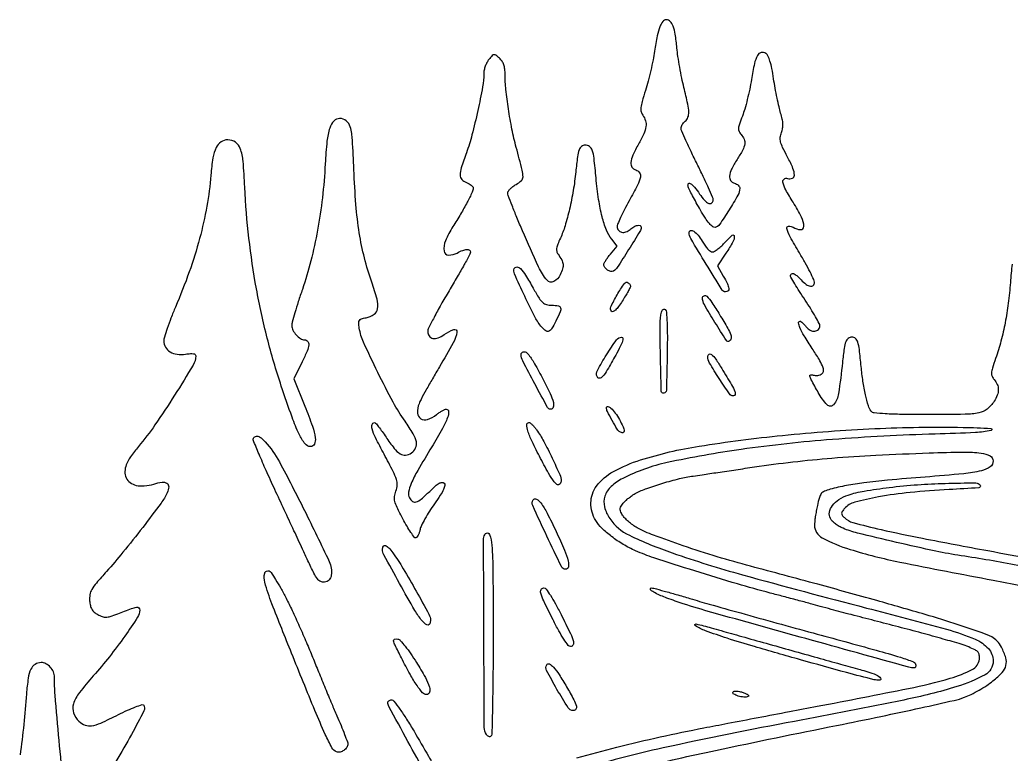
# Model space of a CAD drawing. Extents: x 118 to 878, y 130 to 959.
# Drawn here: x 161 to 532.8, y 668.7 to 944 of the extents above; entities that cross this region are included whole.
import ezdxf

# ---------------------------------------------------------------- set-up
doc = ezdxf.new("R2010")
doc.units = 0

msp = doc.modelspace()

# ---------------------------------------------------------------- linework, layer by layer
for points in [[(533.07908, 852.370313, 0.004827), (532.752295, 849.074472, 0.003804), (532.460088, 845.5, -0.013464), (531.672649, 837.721304, -0.015976), (530.497917, 830.430958, -0.016774), (528.923988, 823.562265, -0.018594), (526.93805, 817.04979, 0.007464), (525.715103, 813.33758, 0.059008), (525.381816, 811.560879, 0.123063), (525.602135, 810.331585, 0.078492), (526.400846, 809.109564, -0.084988), (527.536585, 807.321939, -0.100896), (527.924095, 805.36322, -0.090288), (527.524891, 803.240394, -0.055422), (526.353696, 800.972506, -0.076171), (523.702315, 798.065737, -0.121171), (520.669325, 796.6449, -0.045788), (515.499243, 796.097835, -0.003477), (501.431315, 796, -0.003056), (491.619452, 796.059974, -0.011693), (485.510582, 796.277594, -0.011628), (481.411381, 796.615508, -0.203053), (480.266774, 797.25, -0.094242), (479.221113, 799.278075, -0.016804), (478.142528, 803.424087, -0.017396), (477.188027, 808.493308, -0.013983), (476.505255, 814, 0.005438), (475.825458, 820.372723, 0.046871), (475.227463, 823.167102, 0.135239), (474.369201, 824.49632, 0.184194), (473.048336, 825, 0.162085), (471.67056, 824.541316, 0.143493), (470.760694, 823.326906, 0.0559), (470.132169, 820.826641, 0.007732), (469.494575, 815.5, -0.011565), (468.013055, 803.878427, -0.133025), (466.175441, 799.701077, -0.455758), (463.778416, 799.61328, -0.061413), (460.408929, 804.239751, -0.002325), (457.759254, 809.065248, -0.065002), (457.244561, 810.401431, -0.464029), (457.587032, 810.870095, -0.081831), (458.829352, 810.754877, 0.066483), (459.731803, 810.643304, 0.06149), (460.657247, 810.76673, 0.06446), (461.481923, 811.100094, 0.091549), (462.087704, 811.605677, 0.20596), (462.408185, 812.693569, 0.071828), (461.974326, 814.303958, 0.036094), (460.70977, 816.740488, 0.007514), (458.124472, 820.810406, -0.008103), (455.118336, 825.555163, -0.032464), (453.520772, 828.596817, -0.074645), (453.030804, 830.369215, -0.450023), (453.589707, 831, -0.16993), (453.911848, 830.887262, -0.018198), (454.521583, 830.363515, -0.020755), (455.218928, 829.663124, -0.015265), (455.93395, 828.833241, 0.105114), (457.440766, 827.613042, 0.140107), (459.16086, 827.277201, 0.186618), (460.470516, 827.917242, 0.189012), (461, 829.267868, 0.123974), (460.785397, 830.120083, 0.006247), (459.384375, 832.649224, 0.009702), (457.607066, 835.629273, 0.006847), (455.5, 838.910313, -0.004589), (453.392381, 842.159849, -0.006856), (451.615625, 845.041653, -0.003281), (450.161477, 847.510893, -0.132177), (450, 848.11106, -0.248056), (450.352663, 848.778172, -0.250312), (451.100062, 848.858947, -0.084257), (452.356429, 848.086924, -0.024376), (454, 846.5, 0.042274), (455.880152, 844.810264, 0.116793), (457.498517, 844.097079, 0.253556), (458.544597, 844.4369, 0.192334), (459, 845.576992, 0.11227), (458.77052, 846.586107, 0.006382), (457.343412, 849.466746, 0.009507), (455.520893, 852.869267, 0.006816), (453.360551, 856.604209, -0.008888), (449.873917, 862.69016, -0.066271), (448.671347, 865.789464, -0.465598), (449.301633, 866.647204, -0.157234), (451.03191, 866.212145, 0.127054), (453.790783, 865.342093, 0.430751), (455.009928, 866.502516, 0.116438), (454.165301, 870.026773, 0.024066), (451, 875.617427, -0.013753), (448.237222, 880.270682, -0.069736), (447.15173, 883.07727, -0.290867), (447.572756, 884.28159, -0.248881), (448.915843, 884.52671, 0.169461), (450.695477, 884.577266, 0.311998), (451.479612, 885.718998, 0.101552), (450.939015, 888.313048, 0.020711), (448.891365, 892.559743, -0.009995), (447.052207, 896.17398, -0.051644), (446.28918, 898.280441, -0.087381), (446.172356, 899.946283, -0.064243), (446.599873, 901.7509, 0.046626), (447.043036, 903.366359, 0.053335), (447.151803, 904.963742, 0.044398), (446.920265, 906.772449, 0.020664), (446.317653, 909.061846, -0.017981), (445.706077, 911.33567, -0.006165), (444.980051, 914.669008, -0.006118), (444.268788, 918.369519, -0.007038), (443.683139, 921.917758, 0.010901), (443.01594, 925.774411, 0.027122), (442.315173, 928.549661, 0.035969), (441.566554, 930.460061, 0.141602), (440.735126, 931.395281, 0.200519), (438.98887, 931.689572, 0.213235), (437.611239, 930.644443, 0.073402), (436.500517, 927.648837, 0.012437), (435.383863, 921.637226, -0.011867), (434.712323, 917.998829, -0.00941), (433.820078, 914.101686, -0.009535), (432.855172, 910.517253, -0.023363), (431.973774, 907.933464, 0.009464), (430.831277, 904.865979, 0.066011), (430.505156, 903.303593, 0.127445), (430.708921, 902.181109, 0.075761), (431.463141, 901.040728, -0.084829), (432.608834, 899.23869, -0.138832), (432.826016, 897.454912, -0.084569), (432.073682, 895.210862, -0.018241), (430, 891.661052, 0.024599), (427.906537, 887.970474, 0.08912), (427.14019, 885.393277, 0.181769), (427.566957, 883.710352, 0.178628), (429, 882.710251, -0.059503), (429.763277, 882.410118, -0.065673), (430.40675, 881.946186, -0.074698), (430.83865, 881.396359, -0.133611), (430.980424, 880.84362, -0.125098), (430.291665, 878.290221, -0.012158), (426.991565, 872.743245, -0.00963), (423.39602, 867.258401, -0.197775), (421.77629, 866.195434, -0.219837), (420.831997, 866.429059, -0.047334), (419.59093, 867.632301, -0.033451), (418.083095, 869.660032, -0.012478), (416.23449, 872.691725, -0.004023), (414.684745, 875.432848, -0.004821), (413.271718, 878.038678, -0.004163), (412.121422, 880.254077, -0.031637), (411.655665, 881.33356, -0.188987), (411.688808, 882.457117, -0.45983), (412.38006, 882.675302, -0.080684), (414.031402, 881.234902, -0.02794), (415.917542, 878.683749, 0.038888), (417.712793, 876.363456, 0.107571), (419.383891, 875.169854, 0.29071), (420.481845, 875.346939, 0.214466), (421, 876.499389, 0.101627), (420.792686, 877.508824, 0.00383), (419.2375, 881.059979, 0.00677), (417.298817, 885.243193, 0.004699), (415, 889.919277, -0.004569), (412.70114, 894.592391, -0.006609), (410.7625, 898.766319, -0.003663), (409.203269, 902.312274, -0.102089), (409, 903.297443, -0.082918), (409.108311, 903.946071, -0.043974), (409.440625, 904.692607, -0.042189), (409.926041, 905.415984, -0.050723), (410.5, 906, 0.125976), (411.557365, 907.458027, 0.103577), (411.884361, 909.358503, 0.045303), (411.493957, 912.426491, 0.006451), (410.045408, 918.61262, -0.010234), (409.247076, 922.142006, -0.0067), (408.465087, 926.239332, -0.00674), (407.810257, 930.253479, -0.012831), (407.410338, 933.5, 0.013661), (406.773914, 938.596711, 0.052468), (405.964762, 941.683224, 0.101955), (404.885695, 943.387517, 0.203531), (403.443377, 944, 0.22885), (402.10575, 943.353931, 0.078751), (401.021083, 941.431601, 0.041446), (400.057075, 937.997772, 0.01043), (399.073441, 932.267209, -0.013161), (398.486784, 928.957912, -0.00734), (397.607711, 924.960267, -0.007317), (396.599316, 920.940156, -0.011772), (395.609734, 917.549197, 0.007392), (394.349249, 913.366527, 0.04196), (393.901139, 911.086299, 0.083863), (393.988546, 909.55879, 0.106523), (394.584564, 908.281988, -0.091271), (395.638666, 906.19107, -0.107614), (395.794522, 903.984297, -0.071408), (394.987704, 901.24532, -0.021194), (393, 897.346005, 0.020841), (390.892422, 893.218741, 0.081944), (390.14141, 890.472387, 0.174199), (390.57038, 888.730988, 0.18418), (392, 887.710251, -0.186049), (393.41321, 886.693497, -0.200489), (393.722002, 885.029658, -0.064981), (392.667602, 882.067865, -0.008365), (389.5, 876.107995, 0.007319), (387.776346, 872.881237, 0.009939), (386.321875, 869.916551, 0.007198), (385.197541, 867.411153, 0.102212), (385, 866.454914, 0.17071), (385.469808, 865.118972, 0.170837), (386.672261, 864.371662, 0.13706), (388.304868, 864.461152, 0.102452), (389.865986, 865.378719, -0.050879), (391.270707, 866.411324, -0.083992), (392.643337, 866.935262, -0.156043), (393.596526, 866.827531, -0.295328), (394, 866.204015, -0.138436), (393.571033, 864.68437, -0.00279), (389.318282, 857.837782, -0.003299), (385.035956, 851.1273, -0.111093), (383.687891, 849.807202, -0.1917), (382.646126, 849.623189, -0.09451), (381.383335, 850.145857, -0.090695), (380.358948, 851.122977, -0.158332), (380, 852.228089, -0.124403), (380.138555, 852.776349, -0.01725), (380.736231, 853.797435, -0.018879), (381.546625, 854.977381, -0.014985), (382.50632, 856.18988), (385.01264, 859.168472), (382.988444, 861.741821, -0.071838), (381.001357, 865.187623, -0.032226), (379.376921, 870.168981, -0.025902), (378.074762, 876.625641, -0.013816), (377.102713, 884.715472, 0.005108), (376.345889, 892.097313, 0.05238), (375.685725, 895.090947, 0.159316), (374.661665, 896.47302, 0.155518), (373.008371, 897, 0.169027), (371.64854, 896.526784, 0.141502), (370.756459, 895.276895, 0.052683), (370.139043, 892.680647, 0.0068), (369.485146, 887, -0.016485), (368.550891, 880.068279, -0.015335), (367.144173, 873.042401, -0.015965), (365.465129, 866.735831, -0.036215), (363.706712, 862.127586, 0.015572), (362.720502, 859.832083, 0.057806), (362.317619, 858.31245, 0.093942), (362.367991, 857.159515, 0.098795), (362.838696, 856.127586, -0.031182), (364.204439, 853.961522, -0.098935), (364.713118, 852.334326, -0.102822), (364.547788, 850.672593, -0.035234), (363.658047, 848.409106, -0.160965), (361.226672, 845.872209, -0.35066), (358.743745, 846.342216, -0.069589), (355.539925, 851.338026, -0.006314), (349.503851, 864.903514, -0.003725), (347.395457, 869.910219, -0.005433), (345.618614, 874.355506, -0.002816), (344.178822, 878.13741, -0.090914), (344.006323, 879.102881, -0.153096), (344.215385, 879.759241, -0.041238), (344.923393, 880.609058, -0.037742), (345.929799, 881.488724, -0.031356), (347.119386, 882.268379, 0.061423), (349.08364, 883.731345, 0.203758), (349.706453, 885.180415, 0.063653), (349.408312, 887.587822, 0.002546), (347.173757, 896.144516, -0.015533), (345.57473, 902.990096, -0.011638), (344.225646, 910.614355, -0.011794), (343.291175, 917.85948, -0.026177), (343, 923.417372, 0.028138), (342.882437, 925.50478, 0.053781), (342.51644, 927.141625, 0.064144), (341.869082, 928.462979, 0.062975), (340.904612, 929.586325, 0.019299), (339.535367, 930.732549, 0.19539), (338.834108, 930.928486, 0.180109), (338.16425, 930.588342, 0.015972), (336.904612, 929.130528, 0.051306), (336.17502, 928.012391, 0.033179), (335.55948, 926.593359, 0.03323), (335.138474, 925.109789, 0.052567), (335, 923.7963, -0.045591), (334.550086, 918.872347, -0.008517), (332.753373, 909.975637, -0.009678), (330.559579, 900.839512, -0.022798), (328.484393, 894.145345, 0.009883), (326.57931, 888.517978, 0.077169), (326.159865, 885.791265, 0.186543), (326.792209, 884.162134, 0.117633), (328.5, 883, -0.034759), (329.456916, 882.557879, -0.044056), (330.265625, 882.015988, -0.050363), (330.829111, 881.45961, -0.174516), (331, 880.984913, -0.110631), (330.637133, 879.364999, -0.009867), (328.77029, 875.601425, -0.012548), (326.326103, 871.183143, -0.009676), (323.448551, 866.487026, 0.040228), (320.598173, 861.126106, 0.143077), (320.121825, 857.305666, 0.355525), (321.802329, 855.809488, 0.138376), (325.050384, 856.572549, -0.029711), (327.089448, 857.548359, -0.080106), (328.649637, 857.908851, -0.166759), (329.603457, 857.651766, -0.249237), (330, 856.905669, -0.124919), (329.805755, 856.140318, -0.002012), (327.65, 852.204757, -0.005133), (325.065973, 847.643269, -0.003366), (322, 842.439284, 0.005902), (318.935052, 837.176174, 0.00843), (316.35, 832.429324, 0.005131), (314.296063, 828.401384, 0.115837), (314, 827.140603, 0.154524), (314.533306, 825.456173, 0.194258), (315.896499, 824.575058, 0.1372), (317.910201, 824.741812, 0.070446), (320.154904, 825.956404, -0.07153), (323.743635, 827.888247, -0.568526), (324.914638, 826.935663, -0.089666), (323.537947, 822.848178, -0.008961), (318.3773, 813.869269, 0.003723), (315.7652, 809.43275, 0.004566), (313.394261, 805.248701, 0.00382), (311.46206, 801.701487, 0.032564), (310.713724, 800.052524, 0.096475), (310.122094, 796.576093, 0.253631), (311.3395, 794.452676, 0.226452), (313.939594, 794.170652, 0.082479), (317.272871, 796, -0.019049), (318.326419, 796.765618, -0.021832), (319.389428, 797.4125, -0.021604), (320.328563, 797.877579, -0.104532), (320.907729, 798, -0.407297), (321.807415, 797.121364, -0.098186), (321.413304, 794.853625, -0.036318), (319.473881, 790.738515, -0.007609), (315.456835, 783.854796, 0.005025), (310.249405, 775.036202, 0.027982), (307.774021, 770.13163, 0.055807), (306.791749, 766.95575, 0.17162), (307.126287, 764.764031, 0.121751), (308.307656, 763.453747, 0.230495), (309.683084, 763.257527, 0.100461), (311.572647, 764.318498, 0.01604), (314.708006, 767.204142, -0.013264), (316.823203, 769.172671, -0.05096), (318.282888, 770.217267, -0.101827), (319.334828, 770.561616, -0.228559), (320.108629, 770.291371, -0.247017), (320.3836, 769.40579, -0.063609), (319.911327, 767.933093, -0.036025), (318.703303, 765.770338, -0.009595), (316.470995, 762.511557, 0.013563), (314.606273, 759.742512, 0.014432), (312.934431, 756.932306, 0.014138), (311.63799, 754.439259, 0.062462), (311.108224, 752.874773, -0.029493), (310.802107, 751.727326, -0.039957), (310.384916, 750.739335, -0.045072), (309.925869, 750.022374, -0.200674), (309.5, 749.781287, -0.268114), (308.954266, 750.015158, -0.011158), (307.675091, 751.80806, -0.016728), (306.223657, 754.102998, -0.01081), (304.691799, 756.848893, -0.007799), (302.486511, 761.172622, -0.052677), (301.661476, 763.427241, -0.09419), (301.558253, 765.213768, -0.054269), (302.069123, 767.314612, 0.073656), (302.523295, 769.555929, 0.091233), (302.249674, 771.663917, 0.040395), (301.02405, 774.630477, 0.004487), (297.627707, 781.130278, -0.006593), (294.416188, 787.339932, -0.042384), (293.108061, 790.620817, -0.142868), (293.089925, 792.290677, -0.336347), (294.025087, 793, -0.221823), (294.424669, 792.813553, -0.007134), (295.577361, 791.397916, -0.012522), (296.900188, 789.636212, -0.008224), (298.338028, 787.546097, 0.01954), (301.387384, 783.321413, 0.087204), (303.650982, 781.285271, 0.165733), (305.692716, 780.806998, 0.128865), (307.845394, 781.604263, 0.12743), (309.453433, 783.489204, 0.163955), (309.74185, 785.734089, 0.086552), (308.55644, 788.791128, 0.019302), (305.470265, 793.489466, -0.031149), (301.031054, 800.609474, -0.009665), (295.248564, 811.828609, -0.007642), (289.923289, 823.102472, -0.06638), (288.322447, 828.400416, -0.023725), (288.099306, 830.359112, -0.160594), (288.339738, 831.291088, -0.173567), (289.076891, 831.858653, -0.028767), (290.838533, 832.317707, 0.100364), (293.838747, 833.57718, 0.205631), (295.184555, 835.687602, 0.106945), (295.003924, 839.225528, 0.018806), (293.013659, 845.621017, -0.022769), (290.256596, 854.734362, -0.022602), (288.331847, 864.082894, -0.019514), (287.061922, 874.719418, -0.010666), (286.294109, 887.835027, 0.005982), (285.746954, 898.968141, 0.052746), (284.931768, 903.819838, 0.154685), (283.431529, 906.115701, 0.172959), (280.951624, 907, 0.208131), (278.746175, 906.040385, 0.110963), (277.217072, 903.424436, 0.051969), (276.205629, 898.537811, 0.011491), (275.544558, 890, -0.014918), (274.473013, 877.292827, -0.016534), (272.667905, 865.103787, -0.017279), (270.15926, 853.596295, -0.020489), (266.975929, 842.935325, 0.00499), (265.45309, 838.357797, 0.006665), (264.167929, 834.171361, 0.004807), (263.174759, 830.650067, 0.06642), (263, 829.340312, 0.122673), (263.414796, 827.675091, 0.060265), (264.671629, 825.871601, 0.060993), (266.283227, 824.458287, 0.150651), (267.769724, 824, -0.218552), (268.960474, 823.45341, -0.206603), (269.359655, 822.174969, -0.073794), (268.743581, 819.783633, -0.014667), (266.902401, 815.756264), (263.762806, 809.389497), (267.881403, 799.174145, -0.009892), (270.760564, 791.604502, -0.050954), (271.833578, 787.254745, -0.143395), (271.497146, 784.947781, -0.293284), (270.020324, 784, -0.236204), (267.964455, 785.028596, -0.048524), (265.793824, 788.600855, -0.026547), (263.112638, 795.01454, -0.005355), (259.08162, 806.700282, -0.017857), (253.811496, 824.638751, -0.017094), (249.748174, 843.16986, -0.016939), (246.928873, 862.106477, -0.016755), (245.385363, 881.259718, 0.009979), (244.735366, 890.966502, 0.064727), (243.686702, 895.743545, 0.15632), (241.871346, 898.104473, 0.152457), (239.002627, 899, 0.15097), (236.464652, 898.215813, 0.131679), (234.647407, 896.099833, 0.072289), (233.428809, 892.207533, 0.019607), (232.654968, 885.783156, -0.02418), (231.138109, 874.091584, -0.021139), (228.45141, 862.056744, -0.019768), (224.551244, 849.512747, -0.015675), (219.387171, 836.289732, 0.00793), (217.707177, 832.177109, 0.009979), (216.288731, 828.315158, 0.008321), (215.223351, 825.04997, 0.074827), (215, 823.565881, 0.132119), (215.626485, 821.236363, 0.12687), (217.343659, 819.49298, 0.105308), (219.983316, 818.586657, 0.069978), (223.194886, 818.647154, -0.017353), (225.005612, 818.872587, -0.067141), (226.133814, 818.821873, -0.142338), (226.757721, 818.511376, -0.209549), (227, 817.958665, -0.136651), (226.050554, 814.549552, -0.005236), (219.074981, 803.266291, -0.010301), (211.696164, 792.120518, -0.022879), (205.525119, 784.022011, 0.021044), (202.549829, 780.146992, 0.059373), (200.933439, 777.146379, 0.088951), (200.427713, 774.626636, 0.112512), (200.906469, 772.305933, 0.129665), (202.378151, 770.506065, 0.100939), (204.688566, 769.456813, 0.080183), (207.705709, 769.260205, 0.049075), (211.213598, 769.945849, -0.039535), (214.382788, 770.628194, -0.177346), (216.2055, 770.224424, -0.277916), (216.85257, 768.917091, -0.08646), (216.276503, 766.707513, -0.052421), (213.971995, 762.794763, -0.0047), (207.099798, 753.687304, -0.006743), (199.710573, 744.347106, -0.013237), (193.538903, 737.156078, 0.007275), (189.732334, 732.826335, 0.045604), (188.033137, 730.423369, 0.085501), (187.308155, 728.460223, 0.066864), (187.195234, 726.187496, 0.037043), (187.486029, 724.361604, 0.075409), (188.026947, 723.017164, 0.081795), (188.908332, 721.96281, 0.050481), (190.235805, 721.034195, 0.039478), (191.941263, 720.250748, 0.09769), (193.294058, 720.03667, 0.068794), (194.899101, 720.320762, 0.01274), (197.735805, 721.317937, -0.003185), (202.908628, 723.248146, -0.046289), (204.794696, 723.746371, -0.225006), (205.633943, 723.507865, -0.216088), (206, 722.700408, -0.145973), (205.190813, 719.98777, -0.008874), (200.372713, 712.907948, -0.013744), (194.60764, 705.209628, -0.014827), (188.567185, 698.036962, 0.019465), (183.351732, 691.726076, 0.08653), (181.142832, 687.473722, 0.160697), (181.183702, 684.127058, 0.123089), (183.188561, 681.038955, 0.092787), (185.542627, 679.546694, 0.136827), (187.961268, 679.284534, 0.066048), (191.366616, 680.32265, 0.009407), (197.970211, 683.485039, -0.010411), (201.441419, 685.1388, -0.01706), (204.453667, 686.375835, -0.011129), (206.918565, 687.229211, -0.344834), (207.48805, 687.019336, -0.262246), (207.572686, 684.937576, -0.006319), (202.904692, 676.078446, -0.012718), (197.074067, 665.965957, -0.009619)], [(369.940657, 667.234517, -0.007855), (384.875475, 671.273122, -0.007457), (401.149441, 675.143277, -0.0075), (417.5, 678.518386, -0.000069), (426.452479, 680.225506, -0.000034), (437.821875, 682.391083, -0.000034), (449.616948, 684.636087, -0.000049), (460, 686.61055, 0.002629), (494.256905, 693.308239, 0.021019), (509.885885, 697.138993, 0.047213), (518.14196, 700.405541, 0.251397), (520.817077, 704.256785, 0.061285), (520.804762, 705.814905, 0.147316), (520.335919, 706.856795, 0.095728), (519.216646, 707.73365, 0.01737), (516.817077, 708.860198, 0.028654), (514.04293, 709.863119, 0.002899), (507.305641, 711.828296, 0.003624), (499.240375, 714.067068, 0.002879), (490.5, 716.371224, -0.000552), (481.538636, 718.689081, -0.000595), (472.804758, 720.969491, -0.000561), (465.314482, 722.94371, -0.002858), (461.154495, 724.070641, 0.001754), (457.54576, 725.056801, 0.00071), (452.618113, 726.377327, 0.000702), (447.311805, 727.783285, 0.000892), (442.409435, 729.065503, -0.008605), (430.08189, 732.493794, -0.003926), (414.09486, 737.374582, -0.003032), (398.77157, 742.286884, -0.02505), (391.943257, 744.906951, -0.02954), (387.300439, 747.297769, -0.028763), (382.928416, 750.238463, -0.03048), (379.29971, 753.360995, -0.063021), (376.970648, 756.280243, -0.14167), (375.167214, 762.897484, -0.156921), (377.288743, 769.15869, -0.10889), (383.607964, 774.6551, -0.048649), (393.806999, 778.987967, -0.036987), (415.76483, 784.14237, -0.014017), (447.020038, 788.18391, -0.013723), (481.592806, 790.716334, -0.015674), (514.75, 791.191463, -0.009535), (525.153451, 790.81588, -0.864407), (525.220919, 790.068629, -0.04743), (519.395386, 789.244983, -0.004019), (504.25, 788.674813, 0.011526), (465.707263, 786.643942, 0.016297), (431.541115, 782.929691, 0.017593), (403.821549, 777.998301, 0.065217), (387.126743, 772.06466, 0.067727), (382.720325, 769.004622, 0.129659), (380.410002, 765.405581, 0.141394), (380.280985, 761.359307, 0.087215), (382.25, 756.985916, 0.133836), (389.577643, 750.717181, 0.026591), (405.689164, 744.124321, 0.016563), (432.003052, 735.923287, 0.003495), (478.485243, 723.458051, -0.002492), (508.468559, 715.481819, -0.032853), (519.312754, 711.759322, -0.111961), (524.210225, 708.267822, -0.184155), (526, 703.5732, -0.274142), (522.93938, 698.410548, -0.051544), (512.393699, 693.982648, -0.023775), (492.50845, 688.968921, -0.003447), (451.5, 680.973679, 0.00699), (402.295469, 671.018073, 0.023163), (370.37355, 662.528465, 0.034928)], [(393.125537, 663.463637, -0.009176), (421.94285, 670.0957, -0.002559), (467.295427, 679.418254, 0.002046), (483.931025, 682.820037, 0.002811), (498.858669, 686.023918, 0.001803), (511.372797, 688.830822, 0.033455), (515.253879, 689.993799, 0.026251), (517.762669, 691.085728, 0.014698), (520.695584, 692.659155, 0.014634), (523.573824, 694.428012, 0.02303), (525.923806, 696.128408, 0.035608), (529.381998, 699.309033, 0.128174), (530.80948, 701.915579, 0.13726), (530.732838, 704.781631, 0.043248), (529.103993, 708.789838, 0.06772), (527.508522, 711.083984, 0.087902), (525.477189, 712.636371, 0.036829), (521.891762, 714.167344, 0.003506), (512.853993, 717.191738, 0.007719), (500.50475, 721.018238, 0.002577), (482.327093, 726.242996, 0.002317), (460.228212, 732.361258, 0.001579), (435.041937, 739.123446, -0.008946), (422.563304, 742.671705, -0.008135), (409.815581, 746.771964, -0.007622), (398.68, 750.745014, -0.035734), (392.5, 753.574747, -0.029124), (390.86103, 754.600159, -0.024233), (389.244118, 755.870021, -0.024914), (387.875405, 757.181446, -0.058784), (387.033167, 758.313797, -0.027381), (386.261486, 759.843023, -0.130135), (386.112689, 760.803007, -0.130674), (386.458703, 761.708746, -0.0277), (387.530807, 763.034041, -0.027144), (388.464455, 763.959434, -0.016786), (389.653284, 764.946855, -0.016824), (390.896965, 765.845853, -0.02886), (391.997639, 766.497505, -0.03345), (396.145145, 768.300006, -0.012825), (402.122161, 770.263816, -0.012992), (408.368993, 771.964571, -0.024463), (413.5, 772.956246, 0.000986), (416.853663, 773.44245, 0.000206), (422.73125, 774.308874, 0.000216), (429.551546, 775.320146, 0.000204), (436.5, 776.35639, -0.008743), (450.887546, 778.251492, -0.008355), (465.551923, 779.674988, -0.007254), (482.029989, 780.756682, -0.004093), (502.042274, 781.614872, -0.005293), (514.979795, 781.926537, -0.034481), (521.474351, 781.56614, -0.087494), (524.831293, 780.531714, -0.281431), (526, 778.619804, -0.243839), (524.838892, 776.38048, -0.095425), (521.569742, 774.905507, -0.034582), (514.954054, 773.807812, -0.004356), (500.5, 772.553288, 0.00266), (486.420636, 771.379382, 0.009843), (477.556555, 770.416607, 0.015079), (470.968999, 769.366814, 0.018714), (464.920185, 767.978508, 0.033646), (462.725022, 767.225876, 0.125142), (461.567664, 766.352322, 0.099297), (460.826798, 764.919843, 0.017027), (460.07917, 761.933553, 0.008553), (459.666051, 759.832592, 0.008109), (459.317006, 757.681111, 0.008088), (459.069952, 755.768222, 0.028074), (459, 754.523359, 0.278988), (461.899709, 749.731022, 0.046103), (472.324231, 745.441413, 0.024588), (491.027035, 740.684404, 0.004524), (526, 733.92749, -0.009861), (546.659336, 729.706793, -0.010042)], [(535.214083, 739.409855, 0.010705), (514, 743.056445, -0.015498), (504.475467, 744.787813, -0.004389), (489.768346, 748.07025, -0.003066), (475.090498, 751.576697, -0.038806), (469.69624, 753.353559, -0.036148), (468.256101, 754.081558, -0.030764), (466.852103, 755.045829, -0.031925), (465.681152, 756.087743, -0.07223), (464.978475, 757.04022, -0.17045), (464.613106, 759.397968, -0.116168), (465.717521, 761.903224, -0.089235), (468.17013, 764.171125, -0.061344), (471.595512, 765.807881, -0.039288), (477.594753, 767.305827, -0.011477), (487.015762, 768.66419, -0.011531), (497.653111, 769.701223, -0.012663), (508, 770.206526, -0.003707), (519.46584, 770.390678, -0.258147), (521.098699, 769.505801, -0.569397), (520.613685, 768.542195, -0.004009), (509.5, 767.860727, 0.011048), (494.847912, 766.755077, 0.020355), (483.010539, 765.109652, 0.021213), (474.104096, 763.106387, 0.143874), (470.29588, 760.77445, 0.024123), (469.380165, 759.658886, 0.155272), (469.146064, 758.977671, 0.172404), (469.361356, 758.324787, 0.031365), (470.217453, 757.353975, 0.132075), (473.418657, 755.509304, 0.00851), (483.960009, 752.894797, 0.008707), (499.499148, 749.604105, 0.002412), (524, 744.982293, -0.004233), (557.555371, 738.525798, -0.013776)], [(177.369096, 657.034467, -0.002381), (175.759561, 673.825869, -0.00186), (174.281589, 690.755254, -0.020843), (174, 697.507213, 0.098214), (173.602543, 699.511109, 0.086935), (172.461886, 701.310294, 0.090309), (170.823661, 702.561375, 0.118569), (169, 703, 0.144604), (166.743689, 702.333518, 0.14075), (165.183218, 700.542433, 0.073269), (164.170018, 697.156524, 0.017267), (163.52016, 691.270007, -0.013767), (161.153102, 668.359912, -0.022365)]]:
    msp.add_lwpolyline(points, format="xyb")
for points in [[(416.879844, 861, 0.027858), (417.856469, 859.468703, 0.035018), (418.931719, 858.175, 0.037628), (419.952671, 857.257416, 0.165719), (420.708008, 857, 0.137655), (421.522946, 857.228695, 0.026655), (422.7975, 858.101562, 0.026528), (424.217603, 859.314354, 0.021785), (425.602396, 860.75, -0.034641), (428.131647, 863.240782, -0.623482), (428.933791, 862.895447, -0.143166), (428.424369, 860.769153, -0.01637), (425.810513, 856.527643), (422.621027, 851.712397), (424.810513, 847.90808, -0.01519), (426.354499, 845.026281, -0.079397), (426.889951, 843.313617, -0.230623), (426.597472, 842.396665, -0.204978), (425.670545, 842, -0.258531), (424.43645, 842.683807, -0.002124), (418.39943, 852.42992, -0.003326), (412.638102, 861.96151, -0.13507), (412, 864.28053, -0.357493), (412.569689, 864.975483, -0.199933), (413.709762, 864.747696, -0.074555), (415.357949, 863.240633, -0.042332)], [(353.516115, 843.404799, 0.009467), (355.748527, 839.5845, 0.071203), (357.078017, 837.973442, 0.127982), (358.474415, 837.239141, 0.057447), (360.548941, 837, -0.044946), (362.958803, 836.782932, -0.298014), (363.793186, 835.991585, -0.163393), (363.655454, 834.487671, -0.014124), (361.979676, 830.960162, -0.018221), (360.424423, 828.167836, -0.157621), (359.361326, 827.24757, -0.264705), (358.266889, 827.375876, -0.053323), (356.76435, 828.75, -0.061527), (354.238399, 832.437711, -0.009663), (350.335608, 840.348023, -0.004993), (346.499146, 848.734789, -0.198925), (346.446837, 850.722056, -0.328827), (347.411373, 851.338948, -0.186174), (348.733354, 850.725444, -0.053561), (350.67973, 848.223472, -0.011055)], [(390, 844.136764, -0.120359), (389.882473, 843.655602, -0.00582), (389.09991, 842.191169, -0.009207), (388.109756, 840.465138, -0.006484), (386.935863, 838.559918, -0.015429), (385.514284, 836.464194, -0.047423), (384.382945, 835.178594, -0.089898), (383.503574, 834.608664, -0.304175), (382.865401, 834.734599, -0.31859), (382.592389, 836.338989, -0.019513), (384.994083, 840.870935, -0.019576), (387.714629, 845.157832, -0.399337), (389.088452, 845.445334, -0.053397), (389.437137, 845.174569, -0.048889), (389.732233, 844.828552, -0.052163), (389.933835, 844.463185, -0.100329)], [(423.425107, 833.464531, -0.004876), (426.500926, 828.285041, -0.04408), (427.616993, 825.902179, -0.136322), (427.727087, 824.510636, -0.209278), (427.050255, 823.531059, -0.408622), (425.975387, 823.773972, -0.004689), (421.67974, 830.575289, -0.008054), (417.710382, 837.229756, -0.127505), (417.018063, 839.75, -0.319255), (417.580714, 840.566097, -0.288897), (418.596266, 840.346091, -0.051769), (420.536198, 838.002933, -0.010613)], [(403.776978, 819.170623, -0.002221), (403.457528, 805.095149, -0.354535), (402.503396, 803.981827, -0.459717), (401.549199, 804.755003, -0.002277), (401.222087, 818.703526, -0.003997), (401.114461, 828.578123, -0.028237), (401.371282, 833.369106, -0.11634), (402.033354, 835.230974, -0.477795), (403.059761, 835.340239, -0.180881), (403.478036, 834.422175, -0.006322), (403.704635, 830.44901, -0.010278), (403.824013, 825.428095, -0.005367)], [(384.45796, 818.25, -0.006713), (381.321156, 812.726182, -0.046885), (379.511495, 810.210436, -0.20508), (378.351081, 809.651379, -0.322755), (377.464342, 810.232328, -0.219422), (377.616484, 812.54859, -0.01503), (381.012589, 818.37624, -0.014443), (384.753619, 824.005043, -0.243478), (386.675707, 825, -0.387034), (387.136775, 824.580222, -0.103145), (387.015614, 823.501804, -0.038362), (386.199296, 821.538987, -0.008054)], [(356.838887, 809.933115, -0.00807), (359.842203, 803.877085, -0.045764), (361.084897, 800.501822, -0.143166), (361.044259, 798.741999, -0.326765), (360.030115, 798, -0.273553), (358.931599, 798.649617, -0.002397), (354.112895, 807.513973, -0.004186), (349.586802, 816.107809, -0.119662), (349, 818.524621, -0.344498), (349.790573, 819.535874, -0.275389), (351.158307, 819.122181, -0.05236), (353.611595, 815.79253, -0.013465)], [(424.225511, 813.25, -0.002849), (427.921967, 807.11586, -0.033743), (429.1777, 804.638707, -0.169416), (429.252258, 803.51182, -0.337287), (428.579841, 803, -0.246005), (427.100801, 803.774579, -0.007931), (423.235334, 809.546824, -0.010936), (419.674891, 815.323632, -0.133401), (419, 817.808167, -0.267413), (419.478126, 818.638223, -0.321126), (420.354627, 818.553955, -0.063049), (421.950255, 816.762227, -0.013403)], [(385.85754, 794.117415, -0.019494), (387.236715, 791.394963, -0.097325), (387.634855, 789.738545, -0.408014), (387.144855, 789.194239, -0.155392), (386.052241, 789.467713, -0.11867), (385.05352, 790.475285, -0.0092), (383.130958, 793.784187, -0.009215), (381.331739, 797.161259, -0.118321), (381, 798.543495, -0.478057), (381.537406, 798.977113, -0.132262), (382.65721, 798.39987, -0.050967), (384.286362, 796.579396, -0.030073)], [(354.8064, 790.25, -0.030659), (357.470416, 785.940814, -0.012007), (360.627612, 779.700675, -0.008195), (363.474024, 773.461196, -0.103265), (364, 770.941631, -0.280339), (363.294937, 769.782942, -0.341863), (362.082159, 770.005275, -0.052339), (359.77174, 773.200263, -0.009777), (356.288188, 779.547389, -0.008214), (353.089713, 785.907369, -0.034107), (351.491611, 789.892811, -0.077565), (351.124782, 792.190025, -0.415247), (351.931906, 793, -0.165386), (352.408629, 792.837879, -0.026921), (353.1607, 792.192188, -0.027183), (353.994351, 791.303004, -0.020958)], [(253.002874, 785.76654, -0.064751), (258.346908, 778.292051, -0.007602), (267.754226, 760.052352, -0.004624), (277.048781, 740.895605, -0.146886), (277.82468, 735.789141, -0.069061), (277.536824, 734.783539, -0.092079), (277.001227, 734.00123, -0.092255), (276.22133, 733.46443, -0.069588), (275.219377, 733.176436, -0.150541), (273.844881, 733.395295, -0.115089), (272.660221, 734.364919, -0.048127), (271.314731, 736.513215, -0.00695), (269.065252, 741.176436, 0.000002), (267.017213, 745.577308, 0.000001), (263.814296, 752.459704, 0.000001), (260.191407, 760.244479, 0.000001), (256.62904, 767.899153, -0.003854), (253.384451, 775.013807, -0.006165), (250.736094, 781.14349, -0.001812), (248.535747, 786.46799, -0.239906), (248.592181, 787.149153, -0.150946), (249.354617, 787.814618, -0.182416), (250.297129, 787.868491, -0.100182), (251.486739, 787.213242, -0.029411)], [(362.125371, 752.134188, -0.007969), (365.263144, 745.143465, -0.039641), (366.643564, 741.069758, -0.106586), (366.721259, 738.857534, -0.363197), (365.696451, 738, -0.286768), (364.089049, 739.004509, -0.003571), (358.622706, 750.420791, -0.003829), (353.348821, 761.867029, -0.249405), (353.485583, 763.976673, -0.398332), (354.735337, 764.307912, -0.110814), (356.410079, 762.839707, -0.03952), (358.745466, 759.041607, -0.008615)], [(338.5, 713.747207, -0.002003), (338.442043, 699.281166, -0.003235), (338.263715, 686.968485, -0.000594), (338.023639, 676.127023, -0.193026), (337.695627, 675.361238, -0.163367), (337.315724, 675.172605, -0.126782), (336.854259, 675.226013, -0.096882), (336.376493, 675.525951, -0.063363), (335.96094, 676.02896, -0.140545), (335.186389, 678.676081, -0.000441), (335.027333, 713.927974, -0.000331), (334.921781, 749.499516, -0.199511), (335.6875, 751.354167, -0.551072), (337.180923, 751.017175, -0.06682), (338.032674, 746.983227, -0.017047), (338.423682, 737.347697, -0.001617)], [(300.883029, 744.164271, -0.01944), (304.786347, 738.205242, -0.00779), (309.676862, 729.77062, -0.003415), (314.446952, 721.101692, -0.124692), (315, 718.918518, -0.080456), (314.78158, 717.569922, -0.308455), (314.139917, 717.080838, -0.192241), (313.149002, 717.416895, -0.039376), (311.816236, 718.75, -0.046061), (309.175528, 722.492272, -0.004022), (303.448347, 732.626126, -0.001943), (297.524201, 743.406746, -0.125296), (297, 745.46575, -0.143059), (297.332071, 746.602606, -0.344151), (298.108041, 746.876664, -0.127399), (299.337739, 746.076555, -0.030447)], [(260.863898, 727.161069, -0.008721), (263.119717, 722.570039, -0.00431), (265.832019, 716.666064, -0.004275), (268.541586, 710.490693, -0.006236), (270.814331, 705, 0.001907), (273.02486, 699.525989, 0.001354), (275.54361, 693.404032, 0.001367), (277.979751, 687.573257, 0.002906), (279.903375, 683.077554, -0.004347), (281.472873, 679.380045, -0.006203), (282.796616, 676.068951, -0.003605), (283.854542, 673.264369, -0.088606), (284, 672.449999, -0.148907), (283.614679, 671.184855, -0.093387), (282.521029, 670.073825, -0.093672), (281.101456, 669.43946, -0.151098), (279.790997, 669.526708, -0.177758), (278.05815, 671.041171, -0.018232), (275.581378, 675.987305, -0.009811), (271.681114, 685.006277, -0.001009), (262.933197, 706.5, -0.002846), (255.575163, 724.985652, -0.026777), (252.890338, 733.098695, -0.126984), (252.845057, 736.47092, -0.451985), (254.526055, 737.351628, -0.1552), (255.270782, 736.756323, -0.008028), (256.956976, 734.139737, -0.012113), (258.864104, 730.90089, -0.008448)], [(363.990883, 721.018169, -0.003685), (367.499713, 713.89555, -0.041419), (368.632037, 710.955039, -0.192601), (368.502386, 709.605225, -0.280664), (367.509117, 709, -0.237769), (366.670282, 709.422801, -0.014964), (365.044105, 711.763771, -0.018251), (363.138873, 714.937072, -0.009777), (361.009117, 718.981831, -0.003685), (357.500287, 726.10445, -0.041419), (356.367963, 729.044961, -0.192601), (356.497614, 730.394775, -0.280664), (357.490883, 731, -0.237769), (358.329718, 730.577199, -0.014964), (359.955895, 728.236229, -0.018251), (361.861127, 725.062928, -0.009777)], [(412.317542, 727.029821, 0.003947), (419.486422, 724.932337, 0.000967), (431.321403, 721.595534, 0.00099), (444.899101, 717.824673, 0.000988), (458.5, 714.105265, -0.000756), (482.133269, 707.654123, -0.009016), (491.224316, 704.980602, -0.015491), (496.145597, 703.267237, -0.310648), (497, 702.024751, -0.052784), (496.958495, 701.632688, -0.072621), (496.835194, 701.301021, -0.092503), (496.653066, 701.078267, -0.177046), (496.438959, 701, -0.067695), (494.366986, 701.281815, -0.000093), (455.78688, 711.982128, -0.000514), (420.521439, 721.809217, -0.010256), (409.813283, 725.043245, -0.010756), (403.683319, 727.179465, -0.025489), (399.248022, 729.095624, -0.084417), (397.555347, 730.322556, -0.655817), (397.817542, 730.968197, -0.070433), (398.748836, 730.859207, -0.00202), (402.620403, 729.824418, -0.004054), (407.170888, 728.548743, -0.002775)], [(450.5, 707.533202, -0.000033), (460.016107, 704.872972, -0.000043), (468.756124, 702.428265, -0.000032), (476.082837, 700.37769, -0.000378), (478.94638, 699.573718, -0.035105), (482.098883, 698.442037, -0.119936), (483.816532, 697.12659, -0.605369), (483.508449, 696.418167, -0.07689), (481.347872, 696.594889, -0.008076), (471.064115, 699.234383, -0.001843), (453.751488, 704.045956, -0.001849), (436.468394, 708.987097, -0.007972), (426.25, 712.126852, -0.00901), (418.176812, 714.91082, -0.057516), (414.312005, 716.849744, -0.828084), (414.568845, 717.470388, -0.019498), (420.25, 716.057023, 0.001789), (423.994137, 714.983437, 0.000253), (431.714063, 712.803913, 0.000288), (440.852967, 710.234441, 0.000245)], [(309.74201, 703.077243, -0.012183), (313.088365, 697.430873, -0.052053), (314.635461, 693.838197, -0.148234), (314.65192, 691.852539, -0.332711), (313.512545, 691, -0.217292), (312.062866, 691.661227, -0.029015), (309.958395, 694.390119, -0.023919), (307.365131, 698.609616, -0.008943), (304.121921, 704.758477, -0.003374), (301.732061, 709.573253, -0.065284), (301.203345, 711.149677, -0.387841), (301.572531, 711.756257, -0.119145), (302.74201, 711.811168, -0.164256), (303.676315, 711.281347, -0.013425), (305.516839, 709.107192, -0.016893), (307.60103, 706.318715, -0.012177)], [(366.053176, 693.90895, -0.007332), (368.771205, 689.094281, -0.056769), (369.742332, 686.703588, -0.221739), (369.54821, 685.530429, -0.247473), (368.542154, 685, -0.256715), (366.620449, 686.056273, -0.010757), (362.436927, 692.970556, -0.010634), (358.550214, 700.062393, -0.264324), (358.629127, 702.208932, -0.396618), (359.610845, 702.472244, -0.0872), (361.116997, 701.286113, -0.039343), (363.215093, 698.532516, -0.010966)], [(434.180239, 690.226746, -0.105573), (432.510646, 690.040009, -0.04949), (430.368929, 690.469439, -0.056576), (428.67396, 691.205751, -0.423242), (428.481207, 691.969592, -0.215298), (428.917197, 692.263473, -0.0559), (429.78275, 692.313117, -0.044164), (430.923694, 692.149235, -0.02613), (432.245256, 691.764659, -0.022486), (433.39145, 691.306333, -0.061629), (434.134089, 690.852592, -0.189274), (434.342766, 690.492415, -0.365039)], [(308.832615, 677.25, -0.00304), (314.270246, 667.872302, -0.011076), (317.552528, 661.824508, -0.013962), (319.548351, 657.662774, -0.105196), (320, 655.539838, -0.140423), (319.673402, 654.399862, -0.342674), (318.903732, 654.116741, -0.130922), (317.694089, 654.888922, -0.031799), (316.193069, 656.75, -0.025685), (313.18677, 661.505129, -0.002473), (306.538604, 673.461284, -0.00071), (299.386583, 686.518558, -0.125576), (299, 688.033521, -0.149357), (299.11261, 688.402096, -0.098714), (299.429408, 688.716097, -0.082025), (299.902937, 688.927841, -0.06429), (300.461815, 689, -0.234312), (301.286873, 688.590898, -0.007788), (303.51887, 685.558934, -0.013284), (306.07146, 681.766613, -0.008582)]]:
    msp.add_lwpolyline(points, format="xyb", close=True)

doc.saveas('drawing.dxf')
